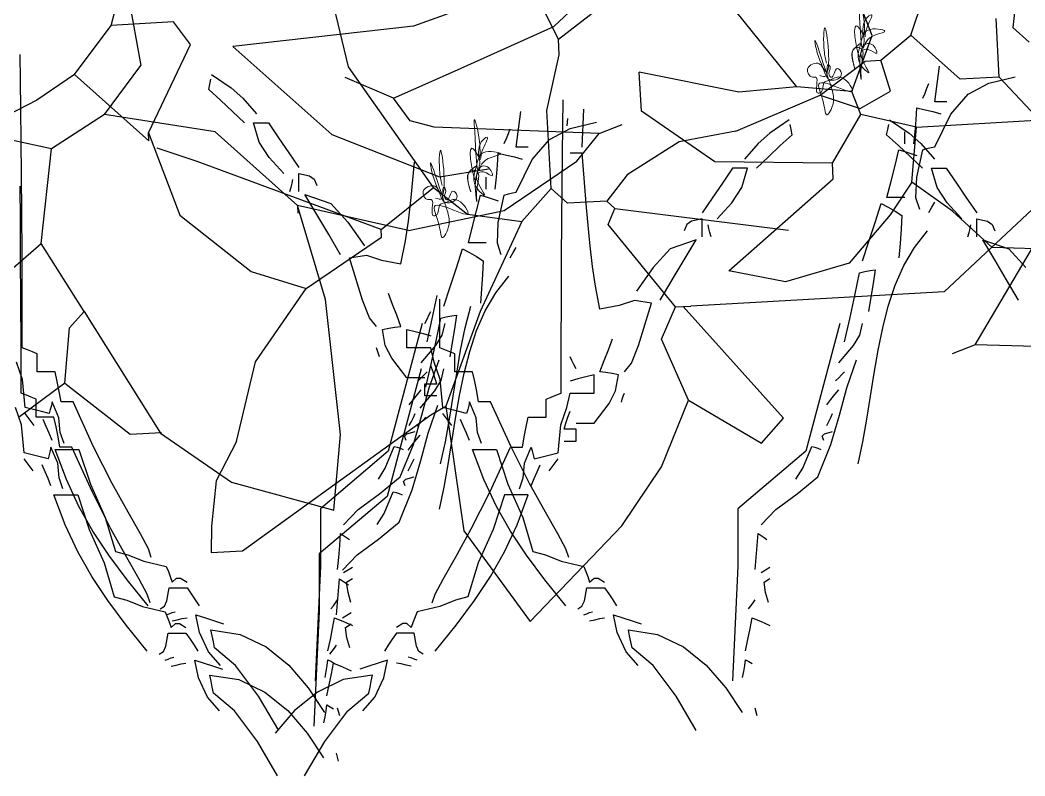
# Model space of a CAD drawing. Header units: millimetres. Extents: x -414464 to 1686, y -90036 to 108605.
# Drawn here: x -400274.5 to -399944.5, y 2571.9 to 2820.2 of the extents above; entities that cross this region are included whole.
import ezdxf

# ---------------------------------------------------------------- set-up
doc = ezdxf.new("R2010")
doc.units = ezdxf.units.MM
doc.header["$LTSCALE"] = 1000
doc.header["$MEASUREMENT"] = 0
doc.linetypes.add('AUDIT_D_120904163729-0', pattern=[0])
doc.layers.get('0').update_dxf_attribs({"linetype": 'AUDIT_D_120904163729-0'})
doc.layers.add('sb shrubs', color=1, linetype='Continuous')
doc.layers.add('sb-design', color=3, linetype='Continuous')
doc.styles.add('ATTR', font='romans.shx', dxfattribs={"width": 0.8, "height": 0.7})

# ---------------------------------------------------------------- blocks, each defined once
blk = doc.blocks.new('A$C3E916B73')
at = {"layer": 'sb shrubs', "color": 96}
for p, q in [((-5.5827, 6.309), (-4.9826, 7.2336)), ((-4.9826, 7.2336), (-4.0294, 6.346)), ((2.8899, 6.7528), (3.8784, 7.0857)), ((3.8784, 7.0857), (3.9843, 6.346)), ((2.2192, 6.235), (2.8899, 6.7528)), ((-8.072, 6.3807), (-7.7644, 6.3807)), ((-8.0539, 6.1241), (-8.072, 6.3807)), ((-7.7644, 6.3807), (-5.8427, 5.1509)), ((-4.0294, 6.346), (-3.6058, 5.7912)), ((3.9843, 6.346), (3.9137, 5.0146)), ((-5.6888, 5.0741), (-5.5827, 6.309)), ((1.307, 5.6889), (1.9221, 6.2272)), ((1.5376, 4.997), (2.2192, 6.235)), ((1.9221, 6.2272), (2.2295, 6.2272)), ((-7.9833, 5.6803), (-8.0539, 6.1241)), ((1.307, 5.6889), (0.8457, 5.9966)), ((-3.6058, 5.7912), (-3.3057, 5.1509)), ((-7.7645, 5.3047), (-7.9833, 5.6803)), ((1.307, 5.6889), (1.3838, 5.1509)), ((-3.3057, 5.1509), (-2.6138, 5.6121)), ((-2.6138, 5.6121), (-2.3831, 5.3815)), ((-2.3831, 5.3815), (-3.3057, 4.2283)), ((-7.7645, 5.3047), (-7.5339, 4.5358)), ((-5.8427, 5.1509), (-5.6888, 5.0741)), ((-3.3057, 5.1509), (-3.5363, 4.5358)), ((1.3838, 5.1509), (1.5376, 4.997)), ((-5.3003, 4.1639), (-5.6888, 5.0741)), ((8.4349, 5.0947), (7.8855, 4.955)), ((9.0703, 4.9468), (8.4349, 5.0947)), ((1.5376, 4.997), (1.1532, 4.3051)), ((3.9137, 5.0146), (3.6902, 4.0745)), ((7.8855, 4.955), (8.9616, 4.1095)), ((9.4999, 4.4937), (9.0703, 4.9468)), ((-0.4613, 4.7664), (-0.6919, 4.8434)), ((0.4613, 4.8434), (-0.4613, 4.7664)), ((0.4613, 4.8434), (1.1532, 4.3051)), ((10.4824, 4.8728), (10.1148, 4.4937)), ((10.9061, 4.9098), (10.4824, 4.8728)), ((-0.4613, 4.7664), (0.5918, 3.1876)), ((-7.5339, 4.5358), (-6.9958, 3.8439)), ((-3.5363, 4.5358), (-3.3825, 4.2283)), ((9.7306, 4.1863), (9.4999, 4.4937)), ((10.1148, 4.4937), (9.7306, 4.1863)), ((4.7665, 4.3822), (3.6902, 4.0745)), ((4.7665, 4.3822), (5.7142, 4.2379)), ((1.1532, 4.3051), (1.307, 3.3826)), ((-4.8433, 3.3058), (-5.3003, 4.1639)), ((-3.3825, 4.2283), (-3.9976, 3.3826)), ((-3.3825, 4.2283), (-3.3057, 4.2283)), ((-3.3057, 4.2283), (-3.2289, 4.2283)), ((-0.7381, 4.2283), (-3.2289, 4.2283)), ((0.4613, 3.229), (-0.738, 4.2283)), ((3.6902, 4.0745), (3.6902, 4.1515)), ((5.7142, 4.2379), (6.4555, 3.7941)), ((9.7306, 4.1863), (9.8074, 3.6482)), ((3.6902, 4.0745), (2.9214, 3.3058)), ((8.9616, 4.1095), (8.9616, 3.9556)), ((8.9616, 3.9556), (7.8085, 3.8788)), ((8.9616, 3.9556), (9.2693, 3.4943)), ((4.0662, 3.3968), (5.0984, 3.8719)), ((5.0984, 3.8719), (5.5832, 3.8228)), ((7.8085, 3.8788), (7.1166, 3.3405)), ((-7.5244, 3.6462), (-6.9958, 3.8439)), ((-6.9958, 3.8439), (-6.2271, 3.3826)), ((6.4555, 3.7941), (6.6884, 3.5364)), ((-8.1952, 3.0544), (-7.5244, 3.6462)), ((9.8074, 3.6482), (9.2693, 3.4943)), ((9.8074, 3.6482), (11.0373, 3.6482)), ((-3.9208, 3.229), (-2.2293, 3.5364)), ((6.6884, 3.5364), (5.074, 3.3826)), ((6.6884, 3.5364), (6.919, 3.4596)), ((9.2693, 3.4943), (9.1923, 3.2637)), ((-6.2271, 3.3826), (-6.2271, 3.3058)), ((-3.9976, 3.3826), (-3.9208, 3.229)), ((1.307, 3.3826), (0.5918, 3.1876)), ((1.8451, 3.0752), (1.307, 3.3826)), ((3.1435, 2.4793), (4.0662, 3.3968)), ((5.074, 3.3826), (4.8433, 3.3058)), ((-6.2271, 3.3058), (-7.9952, 2.5371)), ((-6.2271, 3.3058), (-5.6888, 2.9213)), ((-5.3709, 3.2024), (-4.8433, 3.3058)), ((-4.8433, 3.3058), (-4.5356, 2.9984)), ((2.9214, 3.3058), (1.8451, 3.0752)), ((4.8433, 3.3058), (4.6897, 3.0752)), ((7.1166, 3.3405), (7.1166, 2.9563)), ((9.1923, 3.2637), (8.6542, 3.1869)), ((9.1923, 3.2637), (9.4229, 2.7256)), ((-5.6888, 2.9213), (-5.3709, 3.2024)), ((-3.9208, 3.229), (-3.9976, 3.152)), ((8.0818, 3.2085), (7.1166, 2.9563)), ((8.6541, 3.1869), (8.0112, 2.2839)), ((8.6541, 3.1869), (8.0818, 3.2085)), ((-4.382, 3.152), (-4.5356, 2.9984)), ((-3.9976, 3.152), (-4.382, 3.152)), ((-3.7823, 2.9065), (-3.9976, 3.152)), ((1.8451, 3.0752), (2.2295, 2.6139)), ((4.6897, 3.0752), (4.2284, 2.8445)), ((4.6897, 3.0752), (5.3046, 2.8445)), ((-8.4564, 2.2294), (-8.1952, 3.0544)), ((-4.5356, 2.9984), (-4.5356, 2.2294)), ((-5.6888, 2.9213), (-6.4578, 1.6914)), ((-3.2528, 2.6106), (-3.7823, 2.9065)), ((10.9605, 2.8792), (10.8067, 2.7256)), ((5.3046, 2.8445), (6.3042, 2.4601)), ((9.4229, 2.7256), (9.3461, 2.495)), ((10.9767, 1.6922), (10.8067, 2.7256)), ((-2.6906, 2.5371), (-3.2528, 2.6106)), ((0.3077, 2.6139), (-0.0768, 2.1526)), ((2.0757, 1.3839), (2.2295, 2.6139)), ((-7.9952, 2.5371), (-8.3796, 2.3833)), ((-2.6906, 2.5371), (-1.8451, 2.2294)), ((4.9264, 2.381), (3.1435, 2.4793)), ((-1.8451, 2.2294), (-1.4606, 2.3833)), ((-1.4606, 2.3833), (-1.1532, 2.2294)), ((6.2401, 1.9878), (4.9264, 2.381)), ((6.3042, 2.4601), (6.7654, 2.0758)), ((-8.4564, 2.3065), (-9.1483, 1.6146)), ((-8.4564, 2.3065), (-8.4564, 2.2294)), ((-8.4564, 2.2294), (-7.9952, 1.3839)), ((-4.5356, 2.2294), (-4.382, 1.6914)), ((-1.8451, 2.2294), (-1.3838, 1.922)), ((-1.1532, 2.2294), (-1.23, 1.922)), ((-0.4613, 2.1526), (-0.9225, 1.6914)), ((-0.0768, 2.1526), (-0.4613, 2.1526)), ((-0.0768, 2.1526), (-0.0755, 1.5751)), ((-9.5328, 1.8452), (-9.9521, 2.0336)), ((-1.3838, 1.922), (-1.23, 1.922)), ((-1.23, 1.922), (-0.9225, 1.6914)), ((-9.1483, 1.6146), (-9.5328, 1.8452)), ((-6.4578, 1.6914), (-6.6114, 0.8456)), ((-4.382, 1.6914), (-4.382, 1.5375)), ((-0.9225, 1.6914), (-0.7687, 1.3069)), ((-9.1483, 1.6146), (-8.7641, 1.1533)), ((-4.382, 1.5375), (-4.6127, 0.9995)), ((-4.382, 1.5375), (-3.1518, 0.692)), ((-7.9952, 1.3839), (-8.149, 1.1533)), ((-8.7641, 1.1533), (-8.6103, 0.692)), ((-8.149, 1.1533), (-8.7641, 1.1533))]:
    blk.add_line(p, q, dxfattribs=at)
blk.add_arc((-0.7381, 4.2283), 0.00000961, 49.84401, 89.64699, dxfattribs=at)
blk = doc.blocks.new('gt')
at = {"layer": 'sb-design', "color": 46}
for p, q in [((599.0604, 207.1282), (599.061, 207.1796)), ((600.1473, 207.1282), (600.1467, 207.1796)), ((599.0979, 207.0863), (599.1015, 207.1614)), ((598.9684, 207.0863), (598.9777, 207.1564)), ((599.0686, 207.1286), (599.0701, 207.1426)), ((599.5052, 207.1403), (599.4667, 207.114)), ((599.7024, 207.1403), (599.7409, 207.114)), ((600.523, 207.1403), (600.5615, 207.114)), ((601.9444, 207.0863), (601.9538, 207.1564)), ((598.9531, 207.1133), (598.9566, 207.1227)), ((599.0339, 207.1014), (599.0746, 207.1234)), ((599.0597, 207.0717), (599.0604, 207.1282)), ((599.0746, 207.1234), (599.1261, 207.1358)), ((599.5088, 207.1212), (599.5067, 207.1309)), ((599.5111, 207.111), (599.5088, 207.1212)), ((599.6966, 207.111), (599.6989, 207.1212)), ((599.6989, 207.1212), (599.7009, 207.1309)), ((600.148, 207.0717), (600.1473, 207.1282)), ((600.5172, 207.111), (600.5195, 207.1212)), ((600.5195, 207.1212), (600.5215, 207.1309)), ((601.9291, 207.1133), (601.9327, 207.1227)), ((602.01, 207.1014), (602.0507, 207.1234)), ((602.0507, 207.1234), (602.1022, 207.1358)), ((598.9449, 207.0934), (598.9493, 207.1036)), ((598.9493, 207.1036), (598.9531, 207.1133)), ((598.9999, 207.0622), (599.0339, 207.1014)), ((599.4667, 207.114), (599.4439, 207.0939)), ((599.4876, 207.0895), (599.5111, 207.111)), ((599.72, 207.0895), (599.6966, 207.111)), ((599.7409, 207.114), (599.7637, 207.0939)), ((600.5407, 207.0895), (600.5172, 207.111)), ((600.5615, 207.114), (600.5843, 207.0939)), ((601.921, 207.0934), (601.9253, 207.1036)), ((601.9253, 207.1036), (601.9291, 207.1133)), ((601.976, 207.0622), (602.01, 207.1014)), ((598.9766, 207.0863), (598.9684, 207.0863)), ((598.9845, 207.0863), (598.9766, 207.0863)), ((598.9919, 207.0863), (598.9845, 207.0863)), ((599.4439, 207.0939), (599.4172, 207.0628)), ((599.4641, 207.0675), (599.4876, 207.0895)), ((599.7435, 207.0675), (599.72, 207.0895)), ((599.7637, 207.0939), (599.7905, 207.0628)), ((600.5641, 207.0675), (600.5407, 207.0895)), ((600.5843, 207.0939), (600.6111, 207.0628)), ((601.9526, 207.0863), (601.9444, 207.0863)), ((601.9605, 207.0863), (601.9526, 207.0863)), ((601.9679, 207.0863), (601.9605, 207.0863)), ((598.9316, 207.0511), (598.9332, 207.0746)), ((598.9332, 207.0746), (598.9493, 207.071)), ((598.9493, 207.071), (598.9648, 207.0672)), ((598.9648, 207.0672), (598.9801, 207.0628)), ((598.9684, 206.9983), (598.9999, 207.0622)), ((599.059, 207.0099), (599.0597, 207.0717)), ((599.0818, 207.0746), (599.0745, 207.0746)), ((599.0898, 207.0746), (599.0818, 207.0746)), ((599.0979, 207.0746), (599.0898, 207.0746)), ((599.1067, 206.9679), (599.0979, 207.0746)), ((599.4407, 207.0452), (599.4641, 207.0675)), ((599.767, 207.0452), (599.7435, 207.0675)), ((600.1486, 207.0099), (600.148, 207.0717)), ((600.5876, 207.0452), (600.5641, 207.0675)), ((601.9077, 207.0511), (601.9092, 207.0746)), ((601.9092, 207.0746), (601.9253, 207.071)), ((601.9253, 207.071), (601.9409, 207.0672)), ((601.9409, 207.0672), (601.9562, 207.0628)), ((601.9444, 206.9983), (601.976, 207.0622)), ((598.9296, 207.0276), (598.9316, 207.0511)), ((599.3937, 207.0452), (599.3738, 207.0159)), ((599.4031, 207.0452), (599.3937, 207.0452)), ((599.4128, 207.0452), (599.4031, 207.0452)), ((599.412, 207.0071), (599.4231, 207.0452)), ((599.4231, 207.0452), (599.4128, 207.0452)), ((599.7957, 207.0071), (599.7846, 207.0452)), ((599.7846, 207.0452), (599.7948, 207.0452)), ((599.7948, 207.0452), (599.8045, 207.0452)), ((599.8045, 207.0452), (599.8139, 207.0452)), ((599.8139, 207.0452), (599.8339, 207.0159)), ((600.6163, 207.0071), (600.6052, 207.0452)), ((600.6052, 207.0452), (600.6154, 207.0452)), ((600.6154, 207.0452), (600.6251, 207.0452)), ((600.6251, 207.0452), (600.6346, 207.0452)), ((600.6346, 207.0452), (600.6545, 207.0159)), ((601.9057, 207.0276), (601.9077, 207.0511)), ((598.9097, 207.0202), (598.9097, 207.0276)), ((598.9273, 207.0042), (598.9296, 207.0276)), ((601.8858, 207.0202), (601.8858, 207.0276)), ((601.9034, 207.0042), (601.9057, 207.0276)), ((597.9939, 206.9421), (597.9932, 207.0099)), ((598.9097, 207.0123), (598.9097, 207.0202)), ((598.9097, 207.0042), (598.9097, 207.0123)), ((599.0583, 206.9421), (599.059, 207.0099)), ((599.3738, 207.0159), (599.3538, 206.9865)), ((599.3923, 206.9773), (599.412, 207.0071)), ((599.8154, 206.9773), (599.7957, 207.0071)), ((599.8339, 207.0159), (599.8538, 206.9865)), ((600.1493, 206.9421), (600.1486, 207.0099)), ((600.636, 206.9773), (600.6163, 207.0071)), ((600.6545, 207.0159), (600.6745, 206.9865)), ((601.8858, 207.0123), (601.8858, 207.0202)), ((601.8858, 207.0042), (601.8858, 207.0123)), ((598.8906, 206.9616), (598.898, 206.9924)), ((598.898, 206.9924), (598.9097, 206.9889)), ((598.9097, 206.9889), (598.9214, 206.985)), ((598.9214, 206.985), (598.9332, 206.9807)), ((598.9329, 206.9385), (598.9449, 206.9924)), ((598.9449, 206.9924), (598.9531, 206.9947)), ((598.9531, 206.9947), (598.961, 206.9968)), ((598.961, 206.9968), (598.9684, 206.9983)), ((599.3538, 206.9865), (599.3338, 206.9572)), ((599.8538, 206.9865), (599.8738, 206.9572)), ((600.6745, 206.9865), (600.6944, 206.9572)), ((601.8666, 206.9616), (601.874, 206.9924)), ((601.874, 206.9924), (601.8858, 206.9889)), ((601.8858, 206.9889), (601.8975, 206.985)), ((601.8975, 206.985), (601.9092, 206.9807)), ((601.909, 206.9385), (601.921, 206.9924)), ((601.921, 206.9924), (601.9291, 206.9947)), ((601.9291, 206.9947), (601.937, 206.9968)), ((601.937, 206.9968), (601.9444, 206.9983)), ((598.8827, 206.9302), (598.8906, 206.9616)), ((599.1129, 206.8986), (599.1067, 206.9679)), ((599.3632, 206.9455), (599.3923, 206.9773)), ((599.8444, 206.9455), (599.8154, 206.9773)), ((600.6651, 206.9455), (600.636, 206.9773)), ((600.9154, 206.8986), (600.9216, 206.9679)), ((601.8587, 206.9302), (601.8666, 206.9616)), ((597.9944, 206.868), (597.9939, 206.9421)), ((599.0578, 206.868), (599.0583, 206.9421)), ((599.3338, 206.9455), (599.313, 206.9407)), ((599.3338, 206.9337), (599.3338, 206.9455)), ((599.8738, 206.9455), (599.8947, 206.9407)), ((599.8738, 206.9337), (599.8738, 206.9455)), ((600.1499, 206.868), (600.1493, 206.9421)), ((600.6944, 206.9455), (600.7153, 206.9407)), ((600.6944, 206.9337), (600.6944, 206.9455)), ((598.8745, 206.8985), (598.8827, 206.9302)), ((598.9314, 206.8976), (598.9329, 206.9385)), ((599.3039, 206.9346), (599.2986, 206.922)), ((599.313, 206.9407), (599.3039, 206.9346)), ((599.3338, 206.922), (599.3338, 206.9337)), ((599.3338, 206.9103), (599.3338, 206.922)), ((599.3471, 206.9263), (599.3456, 206.9337)), ((599.3492, 206.9184), (599.3471, 206.9263)), ((599.8585, 206.9184), (599.8605, 206.9263)), ((599.8605, 206.9263), (599.862, 206.9337)), ((599.8738, 206.922), (599.8738, 206.9337)), ((599.8738, 206.9103), (599.8738, 206.922)), ((599.8947, 206.9407), (599.9038, 206.9346)), ((599.9038, 206.9346), (599.909, 206.922)), ((600.6791, 206.9184), (600.6812, 206.9263)), ((600.6812, 206.9263), (600.6827, 206.9337)), ((600.6944, 206.922), (600.6944, 206.9337)), ((600.6944, 206.9103), (600.6944, 206.922)), ((600.7153, 206.9407), (600.7244, 206.9346)), ((600.7244, 206.9346), (600.7296, 206.922)), ((601.8505, 206.8985), (601.8587, 206.9302)), ((601.9075, 206.8976), (601.909, 206.9385)), ((599.3221, 206.9044), (599.2711, 206.8863)), ((599.2986, 206.8653), (599.3221, 206.9044)), ((599.3515, 206.9103), (599.3492, 206.9184)), ((599.8562, 206.9103), (599.8585, 206.9184)), ((599.8855, 206.9044), (599.9366, 206.8863)), ((599.909, 206.8653), (599.8855, 206.9044)), ((600.6768, 206.9103), (600.6791, 206.9184)), ((600.7062, 206.9044), (600.7572, 206.8863)), ((600.7296, 206.8653), (600.7062, 206.9044)), ((598.851, 206.8492), (598.8627, 206.8868)), ((598.8627, 206.8868), (598.8768, 206.8794)), ((598.8862, 206.8985), (598.8745, 206.8985)), ((598.898, 206.8985), (598.8862, 206.8985)), ((598.9097, 206.8985), (598.898, 206.8985)), ((598.939, 206.875), (598.9314, 206.8976)), ((598.9625, 206.8794), (598.9684, 206.8891)), ((599.1182, 206.8521), (599.1129, 206.8986)), ((599.2711, 206.8863), (599.2378, 206.8497)), ((599.9366, 206.8863), (599.9699, 206.8497)), ((600.7572, 206.8863), (600.7905, 206.8497)), ((600.9101, 206.8521), (600.9154, 206.8986)), ((601.827, 206.8492), (601.8388, 206.8868)), ((601.8388, 206.8868), (601.8528, 206.8794)), ((601.8623, 206.8985), (601.8505, 206.8985)), ((601.874, 206.8985), (601.8623, 206.8985)), ((601.8858, 206.8985), (601.874, 206.8985)), ((601.9151, 206.875), (601.9075, 206.8976)), ((601.9386, 206.8794), (601.9444, 206.8891)), ((597.9949, 206.787), (597.9944, 206.868)), ((598.8768, 206.8794), (598.8906, 206.8715)), ((598.8906, 206.8715), (598.9038, 206.8633)), ((598.9038, 206.8633), (598.9023, 206.836)), ((598.9566, 206.8692), (598.9625, 206.8794)), ((599.0573, 206.787), (599.0578, 206.868)), ((599.2752, 206.8257), (599.2986, 206.8653)), ((599.9325, 206.8257), (599.909, 206.8653)), ((600.1504, 206.787), (600.1499, 206.868)), ((600.7531, 206.8257), (600.7296, 206.8653)), ((601.8528, 206.8794), (601.8666, 206.8715)), ((601.8666, 206.8715), (601.8799, 206.8633)), ((601.8799, 206.8633), (601.8784, 206.836)), ((601.9327, 206.8692), (601.9386, 206.8794)), ((598.8389, 206.8117), (598.851, 206.8492)), ((599.1244, 206.8135), (599.1182, 206.8521)), ((599.2378, 206.8497), (599.2047, 206.8034)), ((600.7905, 206.8497), (600.8235, 206.8034)), ((600.9039, 206.8135), (600.9101, 206.8521)), ((601.815, 206.8117), (601.827, 206.8492)), ((598.9023, 206.836), (598.9003, 206.8081)), ((598.9283, 206.8004), (598.9537, 206.8331)), ((599.2517, 206.7858), (599.2752, 206.8257)), ((599.9559, 206.7858), (599.9325, 206.8257)), ((600.7766, 206.7858), (600.7531, 206.8257)), ((601.8784, 206.836), (601.8763, 206.8081)), ((601.9044, 206.8004), (601.9298, 206.8331)), ((598.8264, 206.7741), (598.8389, 206.8117)), ((598.9003, 206.8081), (598.898, 206.78)), ((599.1331, 206.7682), (599.1244, 206.8135)), ((600.8951, 206.7682), (600.9039, 206.8135)), ((601.8024, 206.7741), (601.815, 206.8117)), ((601.8763, 206.8081), (601.874, 206.78)), ((597.9952, 206.6988), (597.9949, 206.787)), ((598.9075, 206.7645), (598.9283, 206.8004)), ((599.057, 206.6988), (599.0573, 206.787)), ((599.2009, 206.7853), (599.171, 206.7755)), ((599.2341, 206.78), (599.2009, 206.7853)), ((600.1507, 206.6988), (600.1504, 206.787)), ((600.7942, 206.78), (600.8274, 206.7853)), ((600.8274, 206.7853), (600.8572, 206.7755)), ((601.8835, 206.7645), (601.9044, 206.8004)), ((598.8906, 206.7259), (598.9075, 206.7645)), ((599.171, 206.7755), (599.1331, 206.7682)), ((599.2087, 206.6967), (599.2341, 206.78)), ((600.8196, 206.6967), (600.7942, 206.78)), ((600.8572, 206.7755), (600.8951, 206.7682)), ((601.8667, 206.7259), (601.8835, 206.7645)), ((598.8111, 206.7057), (598.8205, 206.7506)), ((598.8205, 206.7506), (598.831, 206.7529)), ((598.831, 206.7529), (598.8413, 206.755)), ((598.8413, 206.755), (598.851, 206.7565)), ((598.851, 206.7565), (598.8471, 206.7295)), ((601.7871, 206.7057), (601.7965, 206.7506)), ((601.7965, 206.7506), (601.8071, 206.7529)), ((601.8071, 206.7529), (601.8173, 206.755)), ((601.8173, 206.755), (601.8271, 206.7565)), ((601.8271, 206.7565), (601.8232, 206.7295)), ((598.8471, 206.7295), (598.8427, 206.7022)), ((598.877, 206.6849), (598.8906, 206.7259)), ((601.8232, 206.7295), (601.8188, 206.7022)), ((601.8531, 206.6849), (601.8667, 206.7259)), ((598.8014, 206.6602), (598.8111, 206.7057)), ((599.1496, 206.6884), (599.1578, 206.7095)), ((600.8787, 206.6884), (600.8705, 206.7095)), ((600.9568, 206.6602), (600.9665, 206.7057)), ((601.7774, 206.6602), (601.7871, 206.7057)), ((597.9954, 206.6027), (597.9952, 206.6988)), ((598.8427, 206.7022), (598.8381, 206.6743)), ((598.866, 206.6422), (598.877, 206.6849)), ((599.0568, 206.6027), (599.057, 206.6988)), ((599.1414, 206.6669), (599.1496, 206.6884)), ((599.195, 206.6617), (599.2087, 206.6967)), ((600.1508, 206.6027), (600.1507, 206.6988)), ((600.8333, 206.6617), (600.8196, 206.6967)), ((600.8869, 206.6669), (600.8787, 206.6884)), ((600.9714, 206.6027), (600.9713, 206.6988)), ((601.0215, 206.6422), (601.0324, 206.6849)), ((601.8188, 206.7022), (601.8142, 206.6743)), ((601.8421, 206.6422), (601.8531, 206.6849)), ((599.078, 206.6669), (599.0745, 206.6743)), ((599.0818, 206.659), (599.078, 206.6669)), ((599.1331, 206.645), (599.1414, 206.6669)), ((600.8951, 206.645), (600.8869, 206.6669)), ((600.9464, 206.659), (600.9502, 206.6669)), ((600.9502, 206.6669), (600.9538, 206.6743)), ((598.7911, 206.6145), (598.8014, 206.6602)), ((598.8207, 206.6276), (598.8264, 206.6509)), ((599.0862, 206.6509), (599.0818, 206.659)), ((599.1813, 206.645), (599.195, 206.6617)), ((600.847, 206.645), (600.8333, 206.6617)), ((600.9421, 206.6509), (600.9464, 206.659)), ((600.9466, 206.6145), (600.9568, 206.6602)), ((600.9761, 206.6276), (600.9818, 206.6509)), ((601.7672, 206.6145), (601.7774, 206.6602)), ((601.7968, 206.6276), (601.8024, 206.6509)), ((598.857, 206.5982), (598.866, 206.6422)), ((599.0898, 206.6309), (599.0745, 206.6262)), ((599.1053, 206.6353), (599.0898, 206.6309)), ((599.1214, 206.6391), (599.1053, 206.6353)), ((599.1214, 206.6273), (599.1214, 206.6391)), ((599.1214, 206.6153), (599.1214, 206.6273)), ((599.1449, 206.6435), (599.1331, 206.645)), ((599.157, 206.6414), (599.1449, 206.6435)), ((599.1695, 206.6391), (599.157, 206.6414)), ((599.1638, 206.6074), (599.1695, 206.6391)), ((600.8587, 206.6391), (600.8713, 206.6414)), ((600.8644, 206.6074), (600.8587, 206.6391)), ((600.8713, 206.6414), (600.8833, 206.6435)), ((600.8833, 206.6435), (600.8951, 206.645)), ((600.9069, 206.6391), (600.9229, 206.6353)), ((600.9069, 206.6273), (600.9069, 206.6391)), ((600.9069, 206.6153), (600.9069, 206.6273)), ((600.9229, 206.6353), (600.9385, 206.6309)), ((600.9385, 206.6309), (600.9538, 206.6262)), ((601.0124, 206.5982), (601.0215, 206.6422)), ((601.8331, 206.5982), (601.8421, 206.6422)), ((599.1214, 206.6027), (599.1214, 206.6153)), ((599.1514, 206.5828), (599.1638, 206.6074)), ((600.8769, 206.5828), (600.8644, 206.6074)), ((600.9069, 206.6027), (600.9069, 206.6153)), ((598.0056, 206.5992), (597.9954, 206.6027)), ((598.0153, 206.5953), (598.0056, 206.5992)), ((598.0247, 206.591), (598.0153, 206.5953)), ((598.0247, 206.5793), (598.0247, 206.591)), ((599.0275, 206.591), (599.0369, 206.5953)), ((599.0275, 206.5793), (599.0275, 206.591)), ((599.0369, 206.5953), (599.0466, 206.5992)), ((599.0466, 206.5992), (599.0568, 206.6027)), ((599.0678, 206.5749), (599.0745, 206.6027)), ((599.0745, 206.6027), (599.0898, 206.6027)), ((599.0898, 206.6027), (599.1053, 206.6027)), ((599.1053, 206.6027), (599.1214, 206.6027)), ((599.1754, 206.5851), (599.1769, 206.591)), ((599.1769, 206.591), (599.179, 206.5969)), ((599.179, 206.5969), (599.1813, 206.6027)), ((600.161, 206.5992), (600.1508, 206.6027)), ((600.1707, 206.5953), (600.161, 206.5992)), ((600.1801, 206.591), (600.1707, 206.5953)), ((600.1801, 206.5793), (600.1801, 206.591)), ((600.8493, 206.5969), (600.847, 206.6027)), ((600.8513, 206.591), (600.8493, 206.5969)), ((600.8529, 206.5851), (600.8513, 206.591)), ((600.9229, 206.6027), (600.9069, 206.6027)), ((600.9385, 206.6027), (600.9229, 206.6027)), ((600.9538, 206.6027), (600.9385, 206.6027)), ((600.9604, 206.5749), (600.9538, 206.6027)), ((600.9816, 206.5992), (600.9714, 206.6027)), ((600.9913, 206.5953), (600.9816, 206.5992)), ((601.0008, 206.591), (600.9913, 206.5953)), ((601.0008, 206.5793), (601.0008, 206.591)), ((597.9962, 206.5406), (597.9844, 206.5749)), ((598.0247, 206.5675), (598.0247, 206.5793)), ((598.0247, 206.5558), (598.0247, 206.5675)), ((599.0275, 206.5675), (599.0275, 206.5793)), ((599.0275, 206.5558), (599.0275, 206.5675)), ((599.056, 206.5406), (599.0678, 206.5749)), ((599.0701, 206.5558), (599.0745, 206.5675)), ((599.1214, 206.5441), (599.1514, 206.5828)), ((600.1516, 206.5406), (600.1398, 206.5749)), ((600.1801, 206.5675), (600.1801, 206.5793)), ((600.1801, 206.5558), (600.1801, 206.5675)), ((600.9069, 206.5441), (600.8769, 206.5828)), ((600.9582, 206.5558), (600.9538, 206.5675)), ((600.9722, 206.5406), (600.9604, 206.5749)), ((601.0008, 206.5675), (601.0008, 206.5793)), ((601.0008, 206.5558), (601.0008, 206.5675)), ((598.0364, 206.5558), (598.0247, 206.5558)), ((598.0482, 206.5558), (598.0364, 206.5558)), ((598.0599, 206.5558), (598.0482, 206.5558)), ((598.0643, 206.5367), (598.0599, 206.5558)), ((598.9879, 206.5367), (598.9923, 206.5558)), ((598.9923, 206.5558), (599.004, 206.5558)), ((599.004, 206.5558), (599.0158, 206.5558)), ((599.0158, 206.5558), (599.0275, 206.5558)), ((599.0663, 206.5441), (599.0701, 206.5558)), ((600.1919, 206.5558), (600.1801, 206.5558)), ((600.2036, 206.5558), (600.1919, 206.5558)), ((600.2153, 206.5558), (600.2036, 206.5558)), ((600.2197, 206.5367), (600.2153, 206.5558)), ((600.962, 206.5441), (600.9582, 206.5558)), ((601.0125, 206.5558), (601.0008, 206.5558)), ((601.0242, 206.5558), (601.0125, 206.5558)), ((601.036, 206.5558), (601.0242, 206.5558)), ((601.0403, 206.5367), (601.036, 206.5558)), ((598.0012, 206.4854), (597.9962, 206.5406)), ((598.0681, 206.517), (598.0643, 206.5367)), ((598.9841, 206.517), (598.9879, 206.5367)), ((599.051, 206.4854), (599.056, 206.5406)), ((599.0627, 206.5323), (599.0663, 206.5441)), ((599.0701, 206.5323), (599.0627, 206.5323)), ((599.078, 206.5323), (599.0701, 206.5323)), ((599.0862, 206.5323), (599.078, 206.5323)), ((599.0862, 206.5441), (599.0979, 206.5441)), ((599.0862, 206.5249), (599.0862, 206.5323)), ((599.0979, 206.5441), (599.1097, 206.5441)), ((599.1097, 206.5441), (599.1214, 206.5441)), ((600.1567, 206.4854), (600.1516, 206.5406)), ((600.2235, 206.517), (600.2197, 206.5367)), ((600.9186, 206.5441), (600.9069, 206.5441)), ((600.9303, 206.5441), (600.9186, 206.5441)), ((600.9421, 206.5441), (600.9303, 206.5441)), ((600.9421, 206.5323), (600.9502, 206.5323)), ((600.9421, 206.5249), (600.9421, 206.5323)), ((600.9502, 206.5323), (600.9582, 206.5323)), ((600.9582, 206.5323), (600.9655, 206.5323)), ((600.9655, 206.5323), (600.962, 206.5441)), ((600.9773, 206.4854), (600.9722, 206.5406)), ((601.0441, 206.517), (601.0403, 206.5367)), ((598.0716, 206.4971), (598.0681, 206.517)), ((598.9806, 206.4971), (598.9841, 206.517)), ((599.0627, 206.5088), (599.0701, 206.5088)), ((599.0701, 206.5088), (599.078, 206.5088)), ((599.078, 206.5088), (599.0862, 206.5088)), ((599.0862, 206.517), (599.0862, 206.5249)), ((599.0862, 206.5088), (599.0862, 206.517)), ((600.2271, 206.4971), (600.2235, 206.517)), ((600.9421, 206.517), (600.9421, 206.5249)), ((600.9421, 206.5088), (600.9421, 206.517)), ((600.9502, 206.5088), (600.9421, 206.5088)), ((600.9582, 206.5088), (600.9502, 206.5088)), ((600.9655, 206.5088), (600.9582, 206.5088)), ((601.0477, 206.4971), (601.0441, 206.517)), ((598.0525, 206.4897), (598.0505, 206.4818)), ((598.054, 206.4971), (598.0525, 206.4897)), ((598.0672, 206.4656), (598.054, 206.4971)), ((598.0798, 206.4971), (598.0716, 206.4971)), ((598.0877, 206.4971), (598.0798, 206.4971)), ((598.0951, 206.4971), (598.0877, 206.4971)), ((598.1354, 206.4084), (598.0951, 206.4971)), ((598.9168, 206.4084), (598.9571, 206.4971)), ((598.9571, 206.4971), (598.9645, 206.4971)), ((598.9645, 206.4971), (598.9724, 206.4971)), ((598.9724, 206.4971), (598.9806, 206.4971)), ((598.985, 206.4656), (598.9982, 206.4971)), ((598.9982, 206.4971), (598.9997, 206.4897)), ((598.9997, 206.4897), (599.0017, 206.4818)), ((600.208, 206.4897), (600.2059, 206.4818)), ((600.2095, 206.4971), (600.208, 206.4897)), ((600.2226, 206.4656), (600.2095, 206.4971)), ((600.2353, 206.4971), (600.2271, 206.4971)), ((600.2432, 206.4971), (600.2353, 206.4971)), ((600.2506, 206.4971), (600.2432, 206.4971)), ((600.2909, 206.4084), (600.2506, 206.4971)), ((601.0286, 206.4897), (601.0265, 206.4818)), ((601.0301, 206.4971), (601.0286, 206.4897)), ((601.0432, 206.4656), (601.0301, 206.4971)), ((601.0559, 206.4971), (601.0477, 206.4971)), ((601.0638, 206.4971), (601.0559, 206.4971)), ((601.0712, 206.4971), (601.0638, 206.4971)), ((601.1115, 206.4084), (601.0712, 206.4971)), ((598.0173, 206.4818), (598.0012, 206.4854)), ((598.0071, 206.4662), (598.0012, 206.4736)), ((598.0329, 206.478), (598.0173, 206.4818)), ((598.0482, 206.4736), (598.0329, 206.478)), ((598.0505, 206.4818), (598.0482, 206.4736)), ((599.0017, 206.4818), (599.004, 206.4736)), ((599.004, 206.4736), (599.0193, 206.478)), ((599.0193, 206.478), (599.0349, 206.4818)), ((599.0349, 206.4818), (599.051, 206.4854)), ((599.0451, 206.4662), (599.051, 206.4736)), ((600.1727, 206.4818), (600.1567, 206.4854)), ((600.1625, 206.4662), (600.1567, 206.4736)), ((600.1883, 206.478), (600.1727, 206.4818)), ((600.2036, 206.4736), (600.1883, 206.478)), ((600.2059, 206.4818), (600.2036, 206.4736)), ((600.9934, 206.4818), (600.9773, 206.4854)), ((600.9832, 206.4662), (600.9773, 206.4736)), ((601.0089, 206.478), (600.9934, 206.4818)), ((601.0242, 206.4736), (601.0089, 206.478)), ((601.0265, 206.4818), (601.0242, 206.4736)), ((598.013, 206.4583), (598.0071, 206.4662)), ((598.0188, 206.4502), (598.013, 206.4583)), ((598.0423, 206.4486), (598.0364, 206.4619)), ((598.0482, 206.4349), (598.0423, 206.4486)), ((598.0699, 206.4362), (598.0672, 206.4656)), ((598.9823, 206.4362), (598.985, 206.4656)), ((599.004, 206.4349), (599.0099, 206.4486)), ((599.0099, 206.4486), (599.0158, 206.4619)), ((599.0334, 206.4502), (599.0392, 206.4583)), ((599.0392, 206.4583), (599.0451, 206.4662)), ((600.1684, 206.4583), (600.1625, 206.4662)), ((600.1743, 206.4502), (600.1684, 206.4583)), ((600.1977, 206.4486), (600.1919, 206.4619)), ((600.2036, 206.4349), (600.1977, 206.4486)), ((600.2253, 206.4362), (600.2226, 206.4656)), ((600.989, 206.4583), (600.9832, 206.4662)), ((600.9949, 206.4502), (600.989, 206.4583)), ((601.0184, 206.4486), (601.0125, 206.4619)), ((601.0242, 206.4349), (601.0184, 206.4486)), ((601.0459, 206.4362), (601.0432, 206.4656)), ((598.054, 206.4208), (598.0482, 206.4349)), ((598.0775, 206.4149), (598.0699, 206.4362)), ((598.9747, 206.4149), (598.9823, 206.4362)), ((598.9982, 206.4208), (599.004, 206.4349)), ((600.2095, 206.4208), (600.2036, 206.4349)), ((600.2329, 206.4149), (600.2253, 206.4362)), ((601.0301, 206.4208), (601.0242, 206.4349)), ((601.0536, 206.4149), (601.0459, 206.4362)), ((598.172, 206.3363), (598.1354, 206.4084)), ((598.8802, 206.3363), (598.9168, 206.4084)), ((600.3275, 206.3363), (600.2909, 206.4084)), ((601.1481, 206.3363), (601.1115, 206.4084)), ((598.082, 206.3439), (598.0599, 206.4032)), ((598.0599, 206.4032), (598.076, 206.4032)), ((598.076, 206.4032), (598.0916, 206.4032)), ((598.0916, 206.4032), (598.1069, 206.4032)), ((598.1069, 206.4032), (598.1293, 206.3347)), ((598.9453, 206.4032), (598.9229, 206.3347)), ((598.9606, 206.4032), (598.9453, 206.4032)), ((598.9762, 206.4032), (598.9606, 206.4032)), ((598.9702, 206.3439), (598.9923, 206.4032)), ((598.9923, 206.4032), (598.9762, 206.4032)), ((600.2375, 206.3439), (600.2153, 206.4032)), ((600.2153, 206.4032), (600.2314, 206.4032)), ((600.2314, 206.4032), (600.247, 206.4032)), ((600.247, 206.4032), (600.2623, 206.4032)), ((600.2623, 206.4032), (600.2848, 206.3347)), ((601.0581, 206.3439), (601.036, 206.4032)), ((601.036, 206.4032), (601.0521, 206.4032)), ((601.0521, 206.4032), (601.0676, 206.4032)), ((601.0676, 206.4032), (601.0829, 206.4032)), ((601.0829, 206.4032), (601.1054, 206.3347)), ((598.1066, 206.2911), (598.082, 206.3439)), ((598.1293, 206.3347), (598.1583, 206.2694)), ((598.2032, 206.2797), (598.172, 206.3363)), ((598.849, 206.2797), (598.8802, 206.3363)), ((598.9229, 206.3347), (598.8939, 206.2694)), ((598.9456, 206.2911), (598.9702, 206.3439)), ((600.262, 206.2911), (600.2375, 206.3439)), ((600.2848, 206.3347), (600.3138, 206.2694)), ((600.3587, 206.2797), (600.3275, 206.3363)), ((601.0827, 206.2911), (601.0581, 206.3439)), ((601.1054, 206.3347), (601.1344, 206.2694)), ((601.1793, 206.2797), (601.1481, 206.3363)), ((598.1343, 206.2424), (598.1066, 206.2911)), ((598.9179, 206.2424), (598.9456, 206.2911)), ((600.2897, 206.2424), (600.262, 206.2911)), ((601.1104, 206.2424), (601.0827, 206.2911)), ((598.2275, 206.2373), (598.2032, 206.2797)), ((598.8247, 206.2373), (598.849, 206.2797)), ((600.383, 206.2373), (600.3587, 206.2797)), ((601.2036, 206.2373), (601.1793, 206.2797)), ((598.1583, 206.2694), (598.1785, 206.2025)), ((598.8939, 206.2694), (598.8737, 206.2025)), ((600.3138, 206.2694), (600.3339, 206.2025)), ((601.1344, 206.2694), (601.1545, 206.2025)), ((598.1658, 206.1952), (598.1343, 206.2424)), ((598.8864, 206.1952), (598.9179, 206.2424)), ((600.3212, 206.1952), (600.2897, 206.2424)), ((601.1419, 206.1952), (601.1104, 206.2424)), ((598.2018, 206.1472), (598.1658, 206.1952)), ((598.1785, 206.2025), (598.203, 206.1962)), ((598.203, 206.1962), (598.2341, 206.1834)), ((598.8492, 206.1962), (598.8181, 206.1834)), ((598.8737, 206.2025), (598.8492, 206.1962)), ((598.8504, 206.1472), (598.8864, 206.1952)), ((600.3573, 206.1472), (600.3212, 206.1952)), ((600.3339, 206.2025), (600.3585, 206.1962)), ((600.3585, 206.1962), (600.3895, 206.1834)), ((601.1779, 206.1472), (601.1419, 206.1952)), ((601.1545, 206.2025), (601.1791, 206.1962)), ((601.1791, 206.1962), (601.2102, 206.1834)), ((598.243, 206.0957), (598.2018, 206.1472)), ((598.8092, 206.0957), (598.8504, 206.1472)), ((600.3984, 206.0957), (600.3573, 206.1472)), ((601.2191, 206.0957), (601.1779, 206.1472))]:
    blk.add_line(p, q, dxfattribs=at)
at = {"layer": 'sb-design', "color": 36}
for p, q in [((598.8085, 206.6076), (598.8207, 206.6276)), ((600.964, 206.6076), (600.9761, 206.6276)), ((601.7846, 206.6076), (601.7968, 206.6276)), ((598.7794, 206.5734), (598.8085, 206.6076)), ((600.9348, 206.5734), (600.964, 206.6076)), ((601.7555, 206.5734), (601.7846, 206.6076)), ((598.8492, 206.5533), (598.857, 206.5982)), ((601.0047, 206.5533), (601.0124, 206.5982)), ((601.8253, 206.5533), (601.8331, 206.5982)), ((598.7954, 206.5245), (598.8146, 206.5793)), ((600.9509, 206.5245), (600.9701, 206.5793)), ((601.7715, 206.5245), (601.7907, 206.5793)), ((598.7794, 206.5441), (598.7853, 206.5499)), ((598.7853, 206.5499), (598.7911, 206.5558)), ((598.8421, 206.5081), (598.8492, 206.5533)), ((600.9348, 206.5441), (600.9407, 206.5499)), ((600.9407, 206.5499), (600.9466, 206.5558)), ((600.9975, 206.5081), (601.0047, 206.5533)), ((601.7555, 206.5441), (601.7613, 206.5499)), ((601.7613, 206.5499), (601.7672, 206.5558)), ((601.8182, 206.5081), (601.8253, 206.5533)), ((598.7735, 206.5382), (598.7794, 206.5441)), ((600.929, 206.5382), (600.9348, 206.5441)), ((601.7496, 206.5382), (601.7555, 206.5441)), ((598.7641, 206.5015), (598.772, 206.5111)), ((598.772, 206.5111), (598.7794, 206.5206)), ((598.7809, 206.4704), (598.7954, 206.5245)), ((598.8349, 206.4629), (598.8421, 206.5081)), ((600.9195, 206.5015), (600.9275, 206.5111)), ((600.9275, 206.5111), (600.9348, 206.5206)), ((600.9363, 206.4704), (600.9509, 206.5245)), ((600.9903, 206.4629), (600.9975, 206.5081)), ((601.7402, 206.5015), (601.7481, 206.5111)), ((601.7481, 206.5111), (601.7555, 206.5206)), ((601.7569, 206.4704), (601.7715, 206.5245)), ((601.811, 206.4629), (601.8182, 206.5081)), ((598.7559, 206.4912), (598.7641, 206.5015)), ((600.9114, 206.4912), (600.9195, 206.5015)), ((601.732, 206.4912), (601.7402, 206.5015)), ((598.7641, 206.4662), (598.7677, 206.4736)), ((598.7641, 206.4132), (598.7809, 206.4704)), ((600.9195, 206.4662), (600.9231, 206.4736)), ((600.9195, 206.4132), (600.9363, 206.4704)), ((601.7402, 206.4662), (601.7437, 206.4736)), ((601.7402, 206.4132), (601.7569, 206.4704)), ((598.7559, 206.4502), (598.7603, 206.4583)), ((598.7603, 206.4583), (598.7641, 206.4662)), ((598.827, 206.4184), (598.8349, 206.4629)), ((600.9114, 206.4502), (600.9157, 206.4583)), ((600.9157, 206.4583), (600.9195, 206.4662)), ((600.9824, 206.4184), (600.9903, 206.4629)), ((601.732, 206.4502), (601.7363, 206.4583)), ((601.7363, 206.4583), (601.7402, 206.4662)), ((601.803, 206.4184), (601.811, 206.4629)), ((598.7468, 206.4293), (598.7514, 206.4339)), ((598.7501, 206.4208), (598.7468, 206.4293)), ((598.7514, 206.4339), (598.7677, 206.4384)), ((600.9022, 206.4293), (600.9068, 206.4339)), ((600.9055, 206.4208), (600.9022, 206.4293)), ((600.9068, 206.4339), (600.9231, 206.4384)), ((601.7229, 206.4293), (601.7274, 206.4339)), ((601.7261, 206.4208), (601.7229, 206.4293)), ((601.7274, 206.4339), (601.7437, 206.4384)), ((598.709, 206.3661), (598.7266, 206.4091)), ((598.7266, 206.4091), (598.7325, 206.4076)), ((598.7383, 206.3492), (598.7641, 206.4132)), ((598.8176, 206.375), (598.827, 206.4184)), ((600.8644, 206.3661), (600.882, 206.4091)), ((600.882, 206.4091), (600.8879, 206.4076)), ((600.8938, 206.3492), (600.9195, 206.4132)), ((600.9731, 206.375), (600.9824, 206.4184)), ((601.685, 206.3661), (601.7027, 206.4091)), ((601.7027, 206.4091), (601.7085, 206.4076)), ((601.7144, 206.3492), (601.7402, 206.4132)), ((601.7937, 206.375), (601.803, 206.4184)), ((598.7325, 206.4076), (598.7383, 206.4055)), ((598.7383, 206.4055), (598.7442, 206.4032)), ((600.8879, 206.4076), (600.8938, 206.4055)), ((600.8938, 206.4055), (600.8996, 206.4032)), ((601.7085, 206.4076), (601.7144, 206.4055)), ((601.7144, 206.4055), (601.7203, 206.4032)), ((598.6953, 206.3445), (598.709, 206.3661)), ((598.6977, 206.3157), (598.7383, 206.3492)), ((600.8507, 206.3445), (600.8644, 206.3661)), ((600.8531, 206.3157), (600.8938, 206.3492)), ((601.6714, 206.3445), (601.685, 206.3661)), ((601.6737, 206.3157), (601.7144, 206.3492)), ((598.6557, 206.2849), (598.6977, 206.3157)), ((600.8112, 206.2849), (600.8531, 206.3157)), ((601.6318, 206.2849), (601.6737, 206.3157)), ((598.6268, 206.2553), (598.6557, 206.2849)), ((600.7823, 206.2553), (600.8112, 206.2849)), ((601.6029, 206.2553), (601.6318, 206.2849)), ((598.2433, 206.2081), (598.2275, 206.2373)), ((598.6194, 206.2142), (598.621, 206.2377)), ((598.621, 206.2377), (598.6268, 206.2341)), ((598.6268, 206.2341), (598.6327, 206.2303)), ((598.8089, 206.2081), (598.8247, 206.2373)), ((600.3987, 206.2081), (600.383, 206.2373)), ((600.7749, 206.2142), (600.7764, 206.2377)), ((600.7764, 206.2377), (600.7823, 206.2341)), ((600.7823, 206.2341), (600.7881, 206.2303)), ((601.2193, 206.2081), (601.2036, 206.2373)), ((601.5955, 206.2142), (601.597, 206.2377)), ((601.597, 206.2377), (601.6029, 206.2341)), ((601.6029, 206.2341), (601.6088, 206.2303)), ((598.6174, 206.1908), (598.6194, 206.2142)), ((598.6327, 206.2303), (598.6386, 206.226)), ((600.7728, 206.1908), (600.7749, 206.2142)), ((600.7881, 206.2303), (600.794, 206.226)), ((601.5934, 206.1908), (601.5955, 206.2142)), ((601.6088, 206.2303), (601.6146, 206.226)), ((598.2489, 206.1908), (598.2433, 206.2081)), ((598.8033, 206.1908), (598.8089, 206.2081)), ((600.4043, 206.1908), (600.3987, 206.2081)), ((601.2249, 206.1908), (601.2193, 206.2081)), ((598.2341, 206.1834), (598.2782, 206.1732)), ((598.2782, 206.1732), (598.2826, 206.1634)), ((598.6151, 206.1673), (598.6174, 206.1908)), ((598.6268, 206.1614), (598.6444, 206.1716)), ((598.774, 206.1732), (598.7696, 206.1634)), ((598.8181, 206.1834), (598.774, 206.1732)), ((600.3895, 206.1834), (600.4337, 206.1732)), ((600.4337, 206.1732), (600.438, 206.1634)), ((600.7705, 206.1673), (600.7728, 206.1908)), ((600.7823, 206.1614), (600.7999, 206.1716)), ((601.2102, 206.1834), (601.2543, 206.1732)), ((601.2543, 206.1732), (601.2586, 206.1634)), ((601.5911, 206.1673), (601.5934, 206.1908)), ((601.6029, 206.1614), (601.6205, 206.1716)), ((598.2826, 206.1634), (598.2864, 206.1532)), ((598.2864, 206.1532), (598.29, 206.1426)), ((598.7658, 206.1532), (598.7622, 206.1426)), ((598.7696, 206.1634), (598.7658, 206.1532)), ((600.438, 206.1634), (600.4418, 206.1532)), ((600.4418, 206.1532), (600.4454, 206.1426)), ((601.2586, 206.1634), (601.2625, 206.1532)), ((601.2625, 206.1532), (601.266, 206.1426)), ((598.29, 206.1426), (598.2989, 206.1505)), ((598.2989, 206.1505), (598.3065, 206.1505)), ((598.3065, 206.1505), (598.3193, 206.1426)), ((598.6327, 206.1426), (598.6444, 206.1493)), ((598.6357, 206.122), (598.6327, 206.1426)), ((598.7457, 206.1505), (598.7329, 206.1426)), ((598.7533, 206.1505), (598.7457, 206.1505)), ((598.7622, 206.1426), (598.7533, 206.1505)), ((600.4454, 206.1426), (600.4543, 206.1505)), ((600.4543, 206.1505), (600.4619, 206.1505)), ((600.4619, 206.1505), (600.4747, 206.1426)), ((600.7881, 206.1426), (600.7999, 206.1493)), ((600.7912, 206.122), (600.7881, 206.1426)), ((601.266, 206.1426), (601.2749, 206.1505)), ((601.2749, 206.1505), (601.2825, 206.1505)), ((601.2825, 206.1505), (601.2954, 206.1426)), ((601.6088, 206.1426), (601.6205, 206.1493)), ((601.6118, 206.122), (601.6088, 206.1426)), ((598.2795, 206.1059), (598.2841, 206.1309)), ((598.2841, 206.1309), (598.2958, 206.1309)), ((598.2958, 206.1309), (598.3076, 206.1309)), ((598.3076, 206.1309), (598.3193, 206.1309)), ((598.3193, 206.1309), (598.3275, 206.1192)), ((598.3275, 206.1192), (598.3354, 206.1074)), ((598.6414, 206.1026), (598.6357, 206.122)), ((598.7247, 206.1192), (598.7168, 206.1074)), ((598.7329, 206.1309), (598.7247, 206.1192)), ((598.7446, 206.1309), (598.7329, 206.1309)), ((598.7564, 206.1309), (598.7446, 206.1309)), ((598.7681, 206.1309), (598.7564, 206.1309)), ((598.7727, 206.1059), (598.7681, 206.1309)), ((600.435, 206.1059), (600.4395, 206.1309)), ((600.4395, 206.1309), (600.4513, 206.1309)), ((600.4513, 206.1309), (600.463, 206.1309)), ((600.463, 206.1309), (600.4747, 206.1309)), ((600.4747, 206.1309), (600.4829, 206.1192)), ((600.4829, 206.1192), (600.4908, 206.1074)), ((600.7968, 206.1026), (600.7912, 206.122)), ((601.2556, 206.1059), (601.2602, 206.1309)), ((601.2602, 206.1309), (601.2719, 206.1309)), ((601.2719, 206.1309), (601.2836, 206.1309)), ((601.2836, 206.1309), (601.2954, 206.1309)), ((601.2954, 206.1309), (601.3035, 206.1192)), ((601.3035, 206.1192), (601.3114, 206.1074)), ((601.6174, 206.1026), (601.6118, 206.122)), ((598.2665, 206.0898), (598.275, 206.0953)), ((598.275, 206.0953), (598.2795, 206.1059)), ((598.3354, 206.1074), (598.3428, 206.0957)), ((598.6022, 206.0898), (598.6068, 206.0957)), ((598.6068, 206.0957), (598.6112, 206.1016)), ((598.6112, 206.1016), (598.6151, 206.1074)), ((598.7168, 206.1074), (598.7094, 206.0957)), ((598.7772, 206.0953), (598.7727, 206.1059)), ((598.7857, 206.0898), (598.7772, 206.0953)), ((600.4219, 206.0898), (600.4304, 206.0953)), ((600.4304, 206.0953), (600.435, 206.1059)), ((600.4908, 206.1074), (600.4982, 206.0957)), ((600.7576, 206.0898), (600.7623, 206.0957)), ((600.7623, 206.0957), (600.7667, 206.1016)), ((600.7667, 206.1016), (600.7705, 206.1074)), ((601.2425, 206.0898), (601.251, 206.0953)), ((601.251, 206.0953), (601.2556, 206.1059)), ((601.3114, 206.1074), (601.3188, 206.0957)), ((601.5782, 206.0898), (601.5829, 206.0957)), ((601.5829, 206.0957), (601.5873, 206.1016)), ((601.5873, 206.1016), (601.5911, 206.1074)), ((598.2782, 206.0781), (598.2841, 206.0804)), ((598.2841, 206.0804), (598.29, 206.0824)), ((598.29, 206.0824), (598.2958, 206.0839)), ((598.3369, 206.0781), (598.3553, 206.0722)), ((598.3439, 206.0431), (598.3369, 206.0781)), ((598.7153, 206.0781), (598.6969, 206.0722)), ((598.7083, 206.0431), (598.7153, 206.0781)), ((598.7622, 206.0824), (598.7564, 206.0839)), ((598.7681, 206.0804), (598.7622, 206.0824)), ((598.774, 206.0781), (598.7681, 206.0804)), ((600.4337, 206.0781), (600.4395, 206.0804)), ((600.4395, 206.0804), (600.4454, 206.0824)), ((600.4454, 206.0824), (600.4513, 206.0839)), ((600.4923, 206.0781), (600.5108, 206.0722)), ((600.4993, 206.0431), (600.4923, 206.0781)), ((601.2543, 206.0781), (601.2602, 206.0804)), ((601.2602, 206.0804), (601.266, 206.0824)), ((601.266, 206.0824), (601.2719, 206.0839)), ((601.313, 206.0781), (601.3314, 206.0722)), ((601.32, 206.0431), (601.313, 206.0781)), ((598.29, 206.0663), (598.3002, 206.0686)), ((598.3002, 206.0686), (598.3099, 206.0707)), ((598.3099, 206.0707), (598.3193, 206.0722)), ((598.3553, 206.0722), (598.3733, 206.0663)), ((598.3733, 206.0663), (598.3909, 206.0605)), ((598.6053, 206.051), (598.6092, 206.0722)), ((598.6092, 206.0722), (598.6268, 206.0648)), ((598.6268, 206.0648), (598.6444, 206.0569)), ((598.6789, 206.0663), (598.6613, 206.0605)), ((598.6969, 206.0722), (598.6789, 206.0663)), ((598.7423, 206.0707), (598.7329, 206.0722)), ((598.752, 206.0686), (598.7423, 206.0707)), ((598.7622, 206.0663), (598.752, 206.0686)), ((600.4454, 206.0663), (600.4556, 206.0686)), ((600.4556, 206.0686), (600.4653, 206.0707)), ((600.4653, 206.0707), (600.4747, 206.0722)), ((600.5108, 206.0722), (600.5287, 206.0663)), ((600.5287, 206.0663), (600.5463, 206.0605)), ((600.7608, 206.051), (600.7647, 206.0722)), ((600.7647, 206.0722), (600.7823, 206.0648)), ((600.7823, 206.0648), (600.7999, 206.0569)), ((601.266, 206.0663), (601.2762, 206.0686)), ((601.2762, 206.0686), (601.2859, 206.0707)), ((601.2859, 206.0707), (601.2954, 206.0722)), ((601.3314, 206.0722), (601.3493, 206.0663)), ((601.3493, 206.0663), (601.367, 206.0605)), ((601.5814, 206.051), (601.5853, 206.0722)), ((601.5853, 206.0722), (601.6029, 206.0648)), ((601.6029, 206.0648), (601.6205, 206.0569)), ((598.3616, 206.0055), (598.3439, 206.0431)), ((598.3663, 206.0487), (598.4236, 206.0398)), ((598.3686, 206.037), (598.3663, 206.0487)), ((598.3709, 206.0253), (598.3686, 206.037)), ((598.4236, 206.0398), (598.4746, 206.0153)), ((598.6286, 206.0398), (598.5776, 206.0153)), ((598.601, 206.0296), (598.6053, 206.051)), ((598.6859, 206.0487), (598.6286, 206.0398)), ((598.6813, 206.0253), (598.6836, 206.037)), ((598.6836, 206.037), (598.6859, 206.0487)), ((598.6906, 206.0055), (598.7083, 206.0431)), ((600.517, 206.0055), (600.4993, 206.0431)), ((600.5217, 206.0487), (600.579, 206.0398)), ((600.524, 206.037), (600.5217, 206.0487)), ((600.5264, 206.0253), (600.524, 206.037)), ((600.579, 206.0398), (600.63, 206.0153)), ((600.7564, 206.0296), (600.7608, 206.051)), ((601.3377, 206.0055), (601.32, 206.0431)), ((601.3423, 206.0487), (601.3996, 206.0398)), ((601.3447, 206.037), (601.3423, 206.0487)), ((601.347, 206.0253), (601.3447, 206.037)), ((601.3996, 206.0398), (601.4506, 206.0153)), ((601.577, 206.0296), (601.5814, 206.051)), ((598.3733, 206.0135), (598.3709, 206.0253)), ((598.4148, 205.9786), (598.3733, 206.0135)), ((598.4746, 206.0153), (598.5193, 205.979)), ((598.5776, 206.0153), (598.5329, 205.979)), ((598.5963, 206.0077), (598.601, 206.0296)), ((598.6374, 205.9786), (598.6789, 206.0135)), ((598.6789, 206.0135), (598.6813, 206.0253)), ((600.5287, 206.0135), (600.5264, 206.0253)), ((600.5702, 205.9786), (600.5287, 206.0135)), ((600.63, 206.0153), (600.6747, 205.979)), ((600.7517, 206.0077), (600.7564, 206.0296)), ((601.3494, 206.0135), (601.347, 206.0253)), ((601.3909, 205.9786), (601.3494, 206.0135)), ((601.4506, 206.0153), (601.4953, 205.979)), ((601.5724, 206.0077), (601.577, 206.0296)), ((598.385, 205.9783), (598.3616, 206.0055)), ((598.6672, 205.9783), (598.6906, 206.0055)), ((600.5405, 205.9783), (600.517, 206.0055)), ((601.3611, 205.9783), (601.3377, 206.0055)), ((598.4597, 205.918), (598.4148, 205.9786)), ((598.5329, 205.979), (598.4946, 205.9347)), ((598.5193, 205.979), (598.5576, 205.9347)), ((598.5925, 205.918), (598.6374, 205.9786)), ((598.5927, 205.9666), (598.5948, 205.9783)), ((598.5948, 205.9783), (598.5963, 205.99)), ((598.5963, 205.99), (598.603, 205.9865)), ((598.603, 205.9865), (598.6092, 205.9827)), ((600.6151, 205.918), (600.5702, 205.9786)), ((600.6747, 205.979), (600.7131, 205.9347)), ((600.7482, 205.9666), (600.7502, 205.9783)), ((600.7502, 205.9783), (600.7517, 205.99)), ((600.7517, 205.99), (600.7584, 205.9865)), ((600.7584, 205.9865), (600.7646, 205.9827)), ((601.4358, 205.918), (601.3909, 205.9786)), ((601.4953, 205.979), (601.5337, 205.9347)), ((601.5688, 205.9666), (601.5708, 205.9783)), ((601.5708, 205.9783), (601.5724, 205.99)), ((601.5724, 205.99), (601.5791, 205.9865)), ((601.5791, 205.9865), (601.5852, 205.9827)), ((598.5904, 205.9548), (598.5927, 205.9666)), ((600.7459, 205.9548), (600.7482, 205.9666)), ((601.5665, 205.9548), (601.5688, 205.9666)), ((598.5576, 205.9347), (598.5896, 205.8859)), ((600.7131, 205.9347), (600.745, 205.8859)), ((601.5337, 205.9347), (601.5656, 205.8859)), ((598.4996, 205.8506), (598.4597, 205.918)), ((598.5526, 205.8506), (598.5925, 205.918)), ((600.655, 205.8506), (600.6151, 205.918)), ((601.4756, 205.8506), (601.4358, 205.918)), ((598.6194, 205.8797), (598.6151, 205.895)), ((600.7749, 205.8797), (600.7705, 205.895)), ((601.5955, 205.8797), (601.5911, 205.895))]:
    blk.add_line(p, q, dxfattribs=at)
at = {"layer": 'sb-design', "color": 46}
for points in [[(598.7815, 206.6509), (598.7148, 206.3996), (598.5813, 206.2868), (598.5813, 206.1739), (598.571, 205.9483)], [(600.9369, 206.6509), (600.8702, 206.3996), (600.7367, 206.2868), (600.7367, 206.1739), (600.7265, 205.9483)], [(601.7576, 206.6509), (601.6908, 206.3996), (601.5573, 206.2868), (601.5573, 206.1739), (601.5471, 205.9483)]]:
    blk.add_lwpolyline(points, dxfattribs=at)
at = {"layer": 'sb-design', "color": 40, "linetype": 'Continuous', "lineweight": 5, "ltscale": 3}
for points, knots in [([(601.7978, 207.2008), (601.7911, 207.196), (601.782, 207.1896), (601.7805, 207.171), (601.7968, 207.1268), (601.772, 207.1929), (601.8117, 207.1942), (601.7967, 207.16), (601.8022, 207.1131), (601.7903, 207.184), (601.8137, 207.2062), (601.775, 207.2651), (601.7995, 207.1411), (601.7989, 207.2), (601.8237, 207.2045), (601.8363, 207.1726), (601.8151, 207.1931), (601.7855, 207.1836), (601.8315, 207.1276), (601.7865, 207.1666), (601.7996, 207.1954), (601.8044, 207.2359), (601.8686, 207.2241), (601.8124, 207.2189), (601.7983, 207.1687), (601.7984, 207.2486), (601.792, 207.3079), (601.8077, 207.2548), (601.8056, 207.199), (601.7995, 207.2455), (601.8288, 207.2653), (601.8089, 207.2327), (601.8078, 207.2193), (601.8073, 207.2142)], [0, 0, 0, 0, 7.506997, 10.17797, 19.260547, 33.121307, 36.381768, 51.192845, 57.04274, 72.655419, 85.017982, 93.775323, 114.54365, 122.637879, 127.982985, 134.578308, 140.785035, 145.154153, 160.004892, 167.775771, 181.084498, 191.50958, 202.468022, 214.881476, 220.292849, 245.201356, 252.874147, 267.395037, 278.307213, 289.021078, 293.865945, 303.287785, 309.014991, 309.014991, 309.014991, 309.014991]), ([(601.7188, 207.1384), (601.7236, 207.1367), (601.7375, 207.1318), (601.73, 207.1667), (601.7427, 207.1517), (601.7322, 207.1422), (601.746, 207.1286), (601.7483, 207.1618), (601.7693, 207.1357), (601.7249, 207.1179), (601.7304, 207.1717), (601.687, 207.1564), (601.6988, 207.1329), (601.7207, 207.139), (601.7044, 207.0999), (601.7268, 207.106), (601.7217, 207.1258), (601.7417, 207.1292), (601.7617, 207.1449), (601.7995, 207.0912), (601.7476, 207.1197), (601.7061, 207.1286), (601.7276, 207.0935), (601.7293, 207.0518), (601.7481, 207.0816), (601.7443, 207.108), (601.7296, 207.1472), (601.7001, 207.2425), (601.7148, 207.1711), (601.7441, 207.1183), (601.7274, 207.2835), (601.7248, 207.1905), (601.7297, 207.17), (601.7314, 207.1626)], [0, 0, 0, 0, 4.0341, 11.570887, 13.242678, 18.960124, 20.849744, 27.801224, 32.087516, 40.532642, 53.440835, 61.822838, 67.957009, 69.967089, 80.788423, 82.166165, 89.805617, 92.659612, 100.614666, 112.473709, 127.395468, 134.582515, 147.820105, 156.175038, 160.720943, 173.680809, 182.870692, 207.91369, 224.118248, 229.511471, 258.245542, 273.295642, 281.757074, 281.757074, 281.757074, 281.757074]), ([(598.8891, 207.049), (598.8824, 207.0442), (598.8733, 207.0377), (598.8718, 207.0191), (598.8881, 206.975), (598.8633, 207.0411), (598.903, 207.0423), (598.888, 207.0081), (598.8935, 206.9613), (598.8816, 207.0322), (598.905, 207.0544), (598.8663, 207.1133), (598.8908, 206.9892), (598.8902, 207.0481), (598.915, 207.0526), (598.9276, 207.0208), (598.9064, 207.0413), (598.8768, 207.0318), (598.9228, 206.9758), (598.8778, 207.0148), (598.8909, 207.0436), (598.8957, 207.084), (598.9599, 207.0723), (598.9036, 207.067), (598.8896, 207.0169), (598.8897, 207.0967), (598.8833, 207.1561), (598.899, 207.103), (598.8969, 207.0471), (598.8908, 207.0936), (598.9201, 207.1135), (598.9001, 207.0809), (598.899, 207.0675), (598.8986, 207.0624)], [0, 0, 0, 0, 7.506997, 10.17797, 19.260547, 33.121307, 36.381768, 51.192845, 57.04274, 72.655419, 85.017982, 93.775323, 114.54365, 122.637879, 127.982985, 134.578308, 140.785035, 145.154153, 160.004892, 167.775771, 181.084498, 191.50958, 202.468022, 214.881476, 220.292849, 245.201356, 252.874147, 267.395037, 278.307213, 289.021078, 293.865945, 303.287785, 309.014991, 309.014991, 309.014991, 309.014991]), ([(598.8101, 206.9865), (598.8149, 206.9848), (598.8288, 206.98), (598.8213, 207.0148), (598.834, 206.9998), (598.8235, 206.9904), (598.8373, 206.9768), (598.8396, 207.01), (598.8606, 206.9838), (598.8161, 206.966), (598.8217, 207.0199), (598.7783, 207.0046), (598.7901, 206.9811), (598.812, 206.9872), (598.7957, 206.9481), (598.8181, 206.9542), (598.813, 206.974), (598.8329, 206.9774), (598.853, 206.9931), (598.8908, 206.9394), (598.8389, 206.9679), (598.7974, 206.9768), (598.8189, 206.9416), (598.8206, 206.8999), (598.8394, 206.9298), (598.8356, 206.9561), (598.8209, 206.9954), (598.7914, 207.0907), (598.806, 207.0193), (598.8354, 206.9665), (598.8186, 207.1317), (598.8161, 207.0387), (598.821, 207.0182), (598.8227, 207.0108)], [0, 0, 0, 0, 4.0341, 11.570887, 13.242678, 18.960124, 20.849744, 27.801224, 32.087516, 40.532642, 53.440835, 61.822838, 67.957009, 69.967089, 80.788423, 82.166165, 89.805617, 92.659612, 100.614666, 112.473709, 127.395468, 134.582515, 147.820105, 156.175038, 160.720943, 173.680809, 182.870692, 207.91369, 224.118248, 229.511471, 258.245542, 273.295642, 281.757074, 281.757074, 281.757074, 281.757074])]:
    blk.add_open_spline(points, degree=3, knots=knots, dxfattribs=at)
at = {"layer": 'sb shrubs', "color": 1, "linetype": 'Continuous', "lineweight": -3, "ltscale": 3, "xscale": -0.199999999896254, "yscale": 0.2000000001862645, "zscale": 0.2, "rotation": 183.229529160828}
blk.add_blockref('A$C3E916B73', (599.9091, 207.6549), dxfattribs=at)
blk = doc.blocks.new('building-10-dopoff')
at = {"layer": 'sb-design', "xscale": 167.1177739928675, "yscale": 167.1177739928675, "zscale": 167.1177739928675, "rotation": 359.9997333183491}
for p in [(-113347.45, -33804.02, 0.08), (-112987.61, -33818.91)]:
    blk.add_blockref('gt', p, dxfattribs=at)
at = {"color": 8, "style": 'ATTR', "text_generation_flag": 4, "width": 0.8, "flags": 9}
blk.add_attdef('ESTCODE', (-3884.57, 171.23), '', height=22.34, rotation=180, dxfattribs=at)

msp = doc.modelspace()

# ---------------------------------------------------------------- block references
msp.add_blockref('building-10-dopoff', (-387222.39, 1990, -0.83))

doc.saveas('drawing.dxf')
